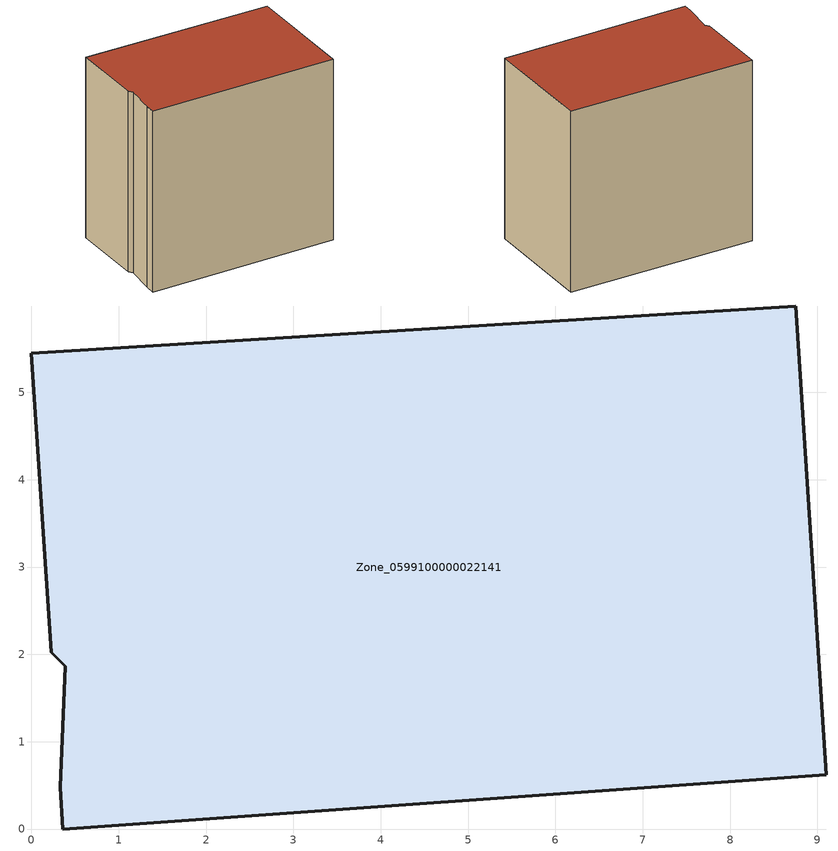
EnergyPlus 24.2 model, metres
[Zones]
Zone_0599100000022141
 floor ground (C_G): 0.36,0 0.33,0.48 0.39,1.86 0.23,2.02 0,5.45 8.75,5.99 9.1,0.62 z0
 wall outside (C_F): 0.36,0 9.1,0.62 8.75,5.99 0,5.45 0.23,2.02 0.39,1.86 0.33,0.48 0.36,0 z0:8.58
 roof outside (C_R): 0.33,0.48 0.36,0 9.1,0.62 8.75,5.99 0,5.45 0.23,2.02 0.39,1.86 z8.58
[BUILDING]
Pand.0599100000022141: North Axis=0; Terrain=City; Loads Convergence Tolerance Value=0.04; Temperature Convergence Tolerance Value=0.4; Solar Distribution=FullExterior; Maximum Number of Warmup Days=25; Minimum Number of Warmup Days=1
[Site:Location]
Rotterdam.The.Hague.AP_ZH_NLD Design_Conditions: Latitude=51.96; Longitude=4.45; Time Zone=1; Elevation=-4.5
[SITE:GROUNDTEMPERATURE:BUILDINGSURFACE]
18, 18, 18, 18, 18, 18, 18, 18, 18, 18, 18, 18
[MATERIAL] Thermal Absorptance=0.9; Solar Absorptance=0.7; Visible Absorptance=0.7
Name | Roughness | Thickness | Conductivity | Density | Specific Heat
G.TI.1946 | MediumSmooth | 0.15 | 1 | 540 | 1210
F.TI.1946 | Rough | 0.3 | 0.857143 | 1920 | 840
R.TI.1946 | MediumRough | 0.2 | 0.1 | 1500 | 1000
[CONSTRUCTION]
C_G: G.TI.1946
C_F: F.TI.1946
C_R: R.TI.1946
[ZONE]
Zone_0599100000022141: Type=1; Multiplier=1; Ceiling Height=Autocalculate; Volume=Autocalculate; Floor Area=autocalculate; Part of Total Floor Area=Yes
[ZONEINFILTRATION:DESIGNFLOWRATE]
Infil_Zone_0599100000022141: Zone or ZoneList or Space or SpaceList=Zone_0599100000022141; Schedule=AlwaysOn; Design Flow Rate Calculation Method=Flow/Area; Flow Rate per Floor Area=0.003; Constant Term Coefficient=1; Temperature Term Coefficient=0; Velocity Term Coefficient=0; Velocity Squared Term Coefficient=0
[HVACTEMPLATE:ZONE:IDEALLOADSAIRSYSTEM]
Zone_0599100000022141: Maximum Heating Supply Air Temperature=50; Minimum Cooling Supply Air Temperature=13; Maximum Heating Supply Air Humidity Ratio=0.0156; Minimum Cooling Supply Air Humidity Ratio=0.0077; Heating Limit=NoLimit; Cooling Limit=NoLimit; Dehumidification Control Type=ConstantSensibleHeatRatio; Cooling Sensible Heat Ratio=0.7; Dehumidification Setpoint=60; Humidification Control Type=None; Humidification Setpoint=30; Outdoor Air Method=None; Outdoor Air Flow Rate per Person=0.00944; Outdoor Air Flow Rate per Zone Floor Area=0; Outdoor Air Flow Rate per Zone=0; Demand Controlled Ventilation Type=None; Outdoor Air Economizer Type=NoEconomizer; Heat Recovery Type=None; Sensible Heat Recovery Effectiveness=0.7; Latent Heat Recovery Effectiveness=0.65
[ZONECONTROL:THERMOSTAT]
ThermostatControl_Zone_0599100000022141: Zone or ZoneList=Zone_0599100000022141; Control Type Schedule=DualSetpointControlType; Control 1=Thermostat_Zone_0599100000022141; Temperature Difference Between Cutout And Setpoint=0
[THERMOSTATSETPOINT:DUALSETPOINT]
Thermostat_Zone_0599100000022141: Heating Setpoint Temperature Schedule=HeatingSetpoint_Zone_0599100000022141; Cooling Setpoint Temperature Schedule=CoolingSetpoint_Zone_0599100000022141
[SCHEDULE:COMPACT]
HeatingSetpoint_Zone_0599100000022141: Through: 12/31, For: AllDays, Until: 24:00, 21
CoolingSetpoint_Zone_0599100000022141: Through: 12/31, For: AllDays, Until: 24:00, 24
DualSetpointControlType: Through: 12/31, For: AllDays, Until: 24:00, 4
AlwaysOn: Through: 12/31, For: AllDays, Until: 24:00, 1
